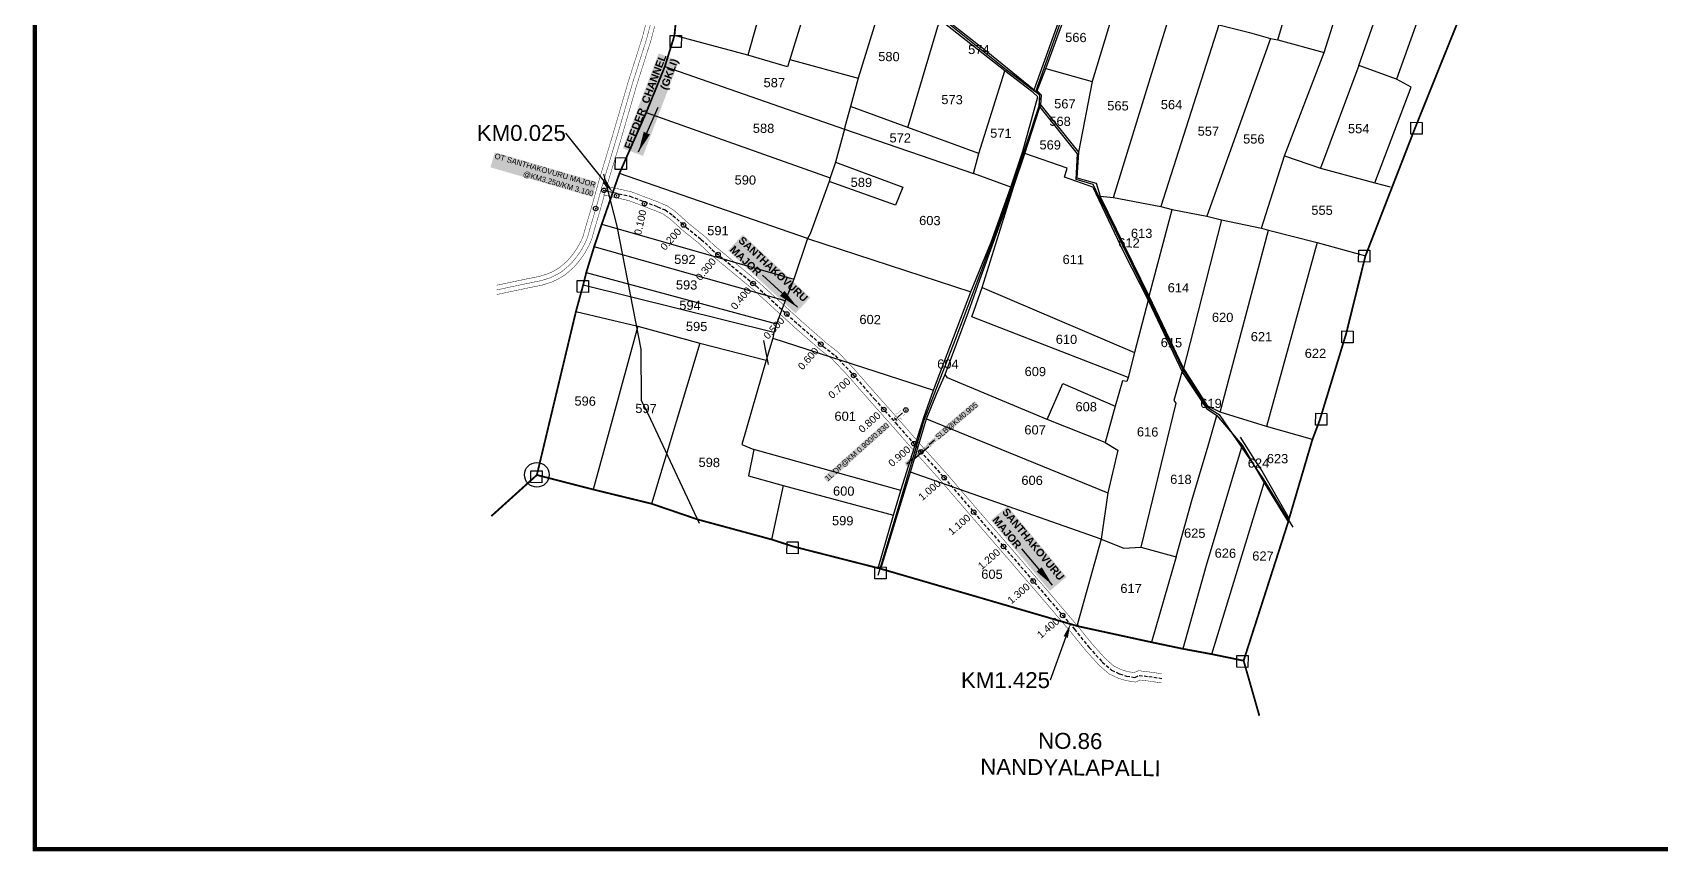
# Model space of a CAD drawing. Header units: inches. Extents: x 193816 to 219909, y 1622772 to 1631107.
# Drawn here: x 193816 to 197395, y 1623007 to 1624808 of the extents above; entities that cross this region are included whole.
import ezdxf
from ezdxf import colors
from ezdxf.entities.mleader import LeaderData, LeaderLine
from ezdxf.enums import TextEntityAlignment as Align
from ezdxf.math import Vec2, Vec3

# ---------------------------------------------------------------- set-up
doc = ezdxf.new("R2010")
doc.units = ezdxf.units.IN
doc.header["$LTSCALE"] = 15
doc.header["$MEASUREMENT"] = 0
doc.header["$PDMODE"] = 32
doc.header["$PDSIZE"] = 10
doc.linetypes.add('ACAD_ISO02W100', pattern=[15, 12, -3])
doc.linetypes.add('HIDDEN2', pattern=[0.1875, 0.125, -0.0625])
for name, color, linetype in [('CANAL1', 7, 'Continuous'), ('CHANAGE', 1, 'Continuous'), ('PAPER SIZE', 5, 'Continuous'), ('PLOT', 7, 'Continuous'), ('PLOT NO', 7, 'Continuous'), ('POINT', 2, 'Continuous'), ('RE REMARKS', 7, 'Continuous'), ('ROAD', 1, 'Continuous'), ('STRUCTURE', 5, 'Continuous'), ('TEXT', 1, 'Continuous'), ('text2', 7, 'Continuous'), ('VILLAGE BOUNADRY', 5, 'Continuous'), ('VILLAGE BOUNADRY STONES', 1, 'Continuous'), ('VILLAGE STONES', 240, 'Continuous')]:
    doc.layers.add(name, color=color, linetype=linetype)
doc.styles.get("Standard").update_dxf_attribs({"font": 'arial.ttf'})
doc.dimstyles.get("Standard").update_dxf_attribs({"dimtxt": 0.18, "dimasz": 0.18, "dimexe": 0.18, "dimexo": 0.0625, "dimgap": 0.09, "dimtad": 0, "dimtih": 1, "dimtoh": 1, "dimdec": 4, "dimzin": 0, "dimdsep": 46, "dimtxsty": 'Standard', "dimcen": 0.09, "dimadec": 0, "dimazin": 0, "dimtfac": 1, "dimtdec": 4, "dimtofl": 0, "dimtmove": 0, "dimatfit": 3, "dimfxl": 1, "dimtolj": 1, "dimtzin": 0, "dimarcsym": 0})

# ---------------------------------------------------------------- blocks, each defined once
blk = doc.blocks.new('SLB')
at = {"layer": 'STRUCTURE'}
h = blk.add_hatch(dxfattribs=at)
h.set_pattern_fill('DOTS', color=6, scale=20, angle=320.3722, style=0)
h.set_pattern_definition([(320.372247934, (-159.4327, -72.9564), (1.2786241598, 0.5641323054), [0, -1.25])])
h.paths.add_polyline_path([(769699.5, 1706871.1), (769699.5, 1706861.1), (769729.1, 1706861.1), (769732.1, 1706863.1), (769792.1, 1706863.1), (769795.1, 1706861.1), (769824.7, 1706861.1), (769824.7, 1706871.1), (769795.1, 1706871.1), (769792.1, 1706869.1), (769732.1, 1706869.1), (769729.1, 1706871.1)])
at = {"layer": 'STRUCTURE', "color": 6, "linetype": 'ACAD_ISO02W100', "ltscale": 0.5, "const_width": 0.5}
for points in [[(769699.5, 1706871.1), (769729.1, 1706871.1)], [(769699.5, 1706861.1), (769729.1, 1706861.1)], [(769795.1, 1706871.1), (769824.7, 1706871.1)], [(769795.1, 1706861.1), (769824.7, 1706861.1)]]:
    blk.add_lwpolyline(points, dxfattribs=at)
at = {"layer": 'STRUCTURE', "color": 6, "const_width": 0.628}
for points in [[(769726.1, 1706877.1), (769726.1, 1706873.1), (769732.1, 1706869.1), (769792.1, 1706869.1), (769798.1, 1706873.1), (769798.1, 1706877.1)], [(769726.1, 1706855.1), (769726.1, 1706859.1), (769732.1, 1706863.1), (769792.1, 1706863.1), (769798.1, 1706859.1), (769798.1, 1706855.1)]]:
    blk.add_lwpolyline(points, dxfattribs=at)
at = {"layer": 'STRUCTURE', "color": 6}
blk.add_lwpolyline([(769732.1, 1706863.1), (769792.1, 1706863.1)], dxfattribs=at)
blk.add_lwpolyline([(769732.1, 1706863.1), (769792.1, 1706863.1)], dxfattribs=at)
at = {"layer": 'STRUCTURE', "color": 0}
blk.add_circle((769762.1, 1706866.1), 1.24, dxfattribs=at)
for points in [[(769703.8, 1706866), (769726.7, 1706866)], [(769818.6, 1706865.8), (769795.7, 1706865.8)]]:
    blk.add_leader(points, dimstyle='Standard', override={"dimasz": 10, "dimgap": 0.09, "dimtad": 0}, dxfattribs=at)
blk = doc.blocks.new('OT')
at = {"layer": 'STRUCTURE', "color": 190}
for points, const_width in [([(769751.4, 1706595.8), (769729.4, 1706595.8)], 0.5), ([(769775.2, 1706601.8), (769775.2, 1706597.8), (769769.2, 1706593.8), (769761.8, 1706593.8), (769754.4, 1706593.8), (769748.4, 1706597.8), (769748.4, 1706601.8)], 0.5), ([(769748.4, 1706573), (769748.4, 1706577), (769754.4, 1706581), (769761.8, 1706581), (769761.8, 1706581), (769761.8, 1706581), (769769.2, 1706581), (769775.2, 1706577), (769775.2, 1706573)], 0.5), ([(769761.8, 1706593.8), (769761.8, 1706581)], 2.5), ([(769751.4, 1706579), (769729.4, 1706579)], 0.5)]:
    blk.add_lwpolyline(points, dxfattribs=dict(at, const_width=const_width))
at = {"layer": 'STRUCTURE', "color": 0}
blk.add_circle((769761.8, 1706587.4), 1.87, dxfattribs=at)
blk.add_leader([(769732.6, 1706587.4), (769753.8, 1706587.4)], dimstyle='Standard', override={"dimasz": 10, "dimgap": 0.09, "dimtad": 0}, dxfattribs=at)

msp = doc.modelspace()

# ---------------------------------------------------------------- linework, layer by layer
at = {"layer": 'CANAL1', "color": 200, "const_width": 1}
for points in [[(195164.5, 1624827.9), (195156.1, 1624795.8), (195125.4, 1624699.4), (195090, 1624578.1), (195060.6, 1624480.6), (195044.4, 1624422.5), (195032.4, 1624382.2), (195026.5, 1624361), (195021.5, 1624349.1), (195012.5, 1624332.7), (195004, 1624320.7), (194992.7, 1624307), (194984.6, 1624299.7), (194973.4, 1624290.4), (194961.8, 1624283.6), (194950.2, 1624278.1), (194932.2, 1624272.3), (194898.6, 1624265.5), (194836.4, 1624252.4)], [(195183.7, 1624822.4), (195175.3, 1624790.2), (195144.5, 1624693.6), (195109.2, 1624572.4), (195079.8, 1624475), (195063.6, 1624417), (195051.6, 1624376.6), (195045.4, 1624354.4), (195039.5, 1624340.4), (195029.5, 1624322.1), (195019.9, 1624308.5), (195007.2, 1624293.2), (194997.7, 1624284.6), (194984.9, 1624273.9), (194971.1, 1624265.9), (194957.6, 1624259.5), (194937.3, 1624252.9), (194902.7, 1624245.9), (194839.1, 1624232.5), (194836.4, 1624232)], [(195074.2, 1624470.8), (195132.2, 1624457.8), (195193.7, 1624434.4), (195211.7, 1624426.7), (195230.1, 1624413.7), (195259.4, 1624387.3), (195292.8, 1624360.6), (195316.2, 1624338.4), (195413.9, 1624257.5), (195507, 1624172.7), (195560.8, 1624125.6), (195587.3, 1624104.9), (195618.9, 1624071.7), (195674.4, 1624008.6), (195720.8, 1623956.4), (195775.5, 1623893.8), (195827.4, 1623836.1), (195893.3, 1623759.3), (195974.4, 1623665.6), (196058.8, 1623567.4), (196114.3, 1623502.3), (196146.6, 1623462.4), (196175.1, 1623430.9), (196193.8, 1623414.6), (196209.4, 1623407.3), (196223.5, 1623402.8), (196238.2, 1623400.5), (196247.4, 1623404.8), (196271.3, 1623402), (196298.7, 1623398)], [(195069.8, 1624451.2), (195126.4, 1624438.6), (195186.2, 1624415.8), (195201.9, 1624409.2), (195217.6, 1624398.1), (195246.5, 1624372), (195279.7, 1624345.5), (195302.9, 1624323.4), (195400.8, 1624242.4), (195493.6, 1624157.7), (195548.1, 1624110.2), (195573.9, 1624090), (195604.2, 1624058.2), (195659.4, 1623995.4), (195705.8, 1623943.2), (195760.5, 1623880.6), (195812.4, 1623822.9), (195878.1, 1623746.3), (195959.3, 1623652.5), (196043.6, 1623554.4), (196098.9, 1623489.5), (196131.4, 1623449.4), (196161, 1623416.6), (196182.8, 1623397.7), (196202.1, 1623388.6), (196218.9, 1623383.3), (196241.1, 1623379.7), (196250.7, 1623384.3), (196268.7, 1623382.2), (196298.7, 1623377.8)]]:
    msp.add_lwpolyline(points, dxfattribs=at)
at = {"layer": 'CANAL1', "color": 1, "linetype": 'HIDDEN2', "ltscale": 4, "const_width": 1}
msp.add_lwpolyline([(195174.1, 1624825.2), (195165.7, 1624793), (195134.9, 1624696.5), (195099.6, 1624575.3), (195070.2, 1624477.8), (195065.8, 1624462.2), (195054.4, 1624421), (195054, 1624419.8), (195042, 1624379.4), (195036, 1624357.7), (195030.5, 1624344.7), (195021, 1624327.4), (195011.9, 1624314.6), (194999.9, 1624300.1), (194991.1, 1624292.1), (194979.2, 1624282.1), (194966.5, 1624274.8), (194953.9, 1624268.8), (194934.7, 1624262.6), (194900.7, 1624255.7), (194837.1, 1624242.3), (194836.4, 1624242.2)], dxfattribs=at)
at = {"layer": 'CANAL1', "color": 1, "linetype": 'HIDDEN2', "ltscale": 4}
msp.add_lwpolyline([(195072, 1624461), (195129.3, 1624448.2), (195190, 1624425.1), (195206.8, 1624418), (195223.8, 1624405.9), (195252.9, 1624379.7), (195286.2, 1624353), (195309.6, 1624330.9), (195407.4, 1624250), (195500.3, 1624165.2), (195554.5, 1624117.9), (195580.6, 1624097.5), (195611.6, 1624065), (195666.9, 1624002), (195713.3, 1623949.8), (195768, 1623887.2), (195819.9, 1623829.5), (195885.7, 1623752.8), (195966.8, 1623659), (196051.2, 1623560.9), (196106.6, 1623495.9), (196139, 1623455.9), (196168, 1623423.7), (196188.3, 1623406.2), (196205.7, 1623397.9), (196221.2, 1623393), (196239.7, 1623390.1), (196249, 1623394.5), (196270, 1623392.1), (196298.7, 1623387.9)], dxfattribs=at)
at = {"layer": 'PAPER SIZE', "color": 5, "const_width": 10}
msp.add_lwpolyline([(202238.4, 1623012.3), (193820.6, 1623012.3), (193820.6, 1630634.2), (202238.4, 1630634.2)], close=True, dxfattribs=at)
at = {"layer": 'PLOT'}
for points in [[(196553.7, 1624791.8), (196690, 1625251.5), (196808.9, 1625550.3)], [(195675.1, 1623630.5), (195709, 1623747), (195724.8, 1623801), (195776.6, 1623963.7), (195797, 1624021.9), (195879.1, 1624238), (195923.4, 1624347), (195967.1, 1624467.8), (195993.2, 1624546.9), (196026.4, 1624666.5), (196016.1, 1624676.3), (195953.6, 1624723.9), (195810.7, 1624836), (195783.8, 1624859.9), (195704.9, 1624947.5), (195550.2, 1625120.3), (195510.2, 1625160.7), (195416.6, 1625242.4), (195333.9, 1625324.3)], [(196105.3, 1624918), (196201.7, 1624884.5), (196315.3, 1624852.1), (196411.9, 1624828.8), (196424.5, 1624825), (196491.4, 1624808.4), (196538, 1624794.8), (196553.7, 1624791.8), (196655.7, 1624764.2), (196784.3, 1625170.2), (196798.1, 1625215.3), (196841.5, 1625198.7), (196889.5, 1625184.8), (196939.6, 1625170.3), (196976.4, 1625156), (197064.4, 1625126)], [(196732.2, 1624735.7), (196889.5, 1625184.8)], [(196976.4, 1625156), (196814.7, 1624705.4)], [(195274, 1625018.2), (195359.3, 1625001), (195450.6, 1624978.2), (195494.7, 1624963.5), (195540.8, 1624944.6), (195480.8, 1624748.8), (195475.4, 1624732.8), (195388.6, 1624758.3), (195227.1, 1624801.2)], [(195450.6, 1624978.2), (195388.6, 1624758.3)], [(195704.9, 1624947.5), (195630.8, 1624707.9)], [(195681.1, 1623628.8), (195746.4, 1623841.5), (195781.3, 1623958.7), (195803.7, 1624012.7), (195822.4, 1624056.3), (195873.4, 1624194.2), (195898.7, 1624264.6), (195973.3, 1624470.1), (195997.7, 1624541.9), (196028.8, 1624639.5), (196032.5, 1624648.1), (196034.1, 1624670), (196025, 1624679.6), (196043.8, 1624728.7), (196102.7, 1624889.7)], [(195786.9, 1624866.1), (195912.8, 1624767.6), (196018.5, 1624681.7), (196097.8, 1624905.1)], [(196201.7, 1624884.5), (196145.7, 1624700.6), (196115.4, 1624545.3)], [(196192.8, 1624445.1), (196313.4, 1624837.4), (196315.3, 1624852.1)], [(195740.2, 1624599.2), (195810.7, 1624836)], [(196424.5, 1624825), (196296.8, 1624425.8)], [(196538, 1624794.8), (196397.7, 1624404.3)], [(195480.8, 1624748.8), (195630.8, 1624707.9), (195614.6, 1624645.4), (195602, 1624601), (195601.2, 1624595.8), (195581.4, 1624523), (195569.5, 1624488.7), (195567.7, 1624480.7), (195525.5, 1624365.1), (195519.8, 1624355.4), (195489.7, 1624265.6), (195470.5, 1624218.4), (195451.2, 1624167.4), (195445.8, 1624148.3), (195443.6, 1624135.8), (195428.8, 1624087.7), (195375.1, 1623901.9), (195401.5, 1623891.5), (195389.9, 1623833), (195466.3, 1623812.1), (195440.9, 1623693.3)], [(196518, 1624377.8), (196568.7, 1624536.6), (196655.7, 1624764.2)], [(195205.9, 1624733.1), (195601.2, 1624595.8)], [(195967.1, 1624467.8), (195884.6, 1624498), (195896.2, 1624541.7), (195953.6, 1624723.9)], [(196043.8, 1624728.7), (196145.7, 1624700.6)], [(196767.4, 1624477.4), (196847.3, 1624687.9), (196814.7, 1624705.4), (196732.2, 1624735.7), (196648.1, 1624509.7)], [(195165.1, 1624632.2), (195569.5, 1624488.7)], [(195896.2, 1624541.7), (195740.2, 1624599.2), (195614.6, 1624645.4)], [(196032.5, 1624648.1), (196115.4, 1624545.3), (196112, 1624488.5), (196154.5, 1624476.8), (196163.1, 1624448.2), (196192.8, 1624445.1), (196296.8, 1624425.8), (196321.9, 1624418.6), (196397.7, 1624404.3), (196430.1, 1624396.4), (196518, 1624377.8), (196533.6, 1624373.3), (196640.2, 1624346), (196746.6, 1624317)], [(195601.2, 1624595.8), (195884.6, 1624498)], [(196146.9, 1624468), (196085.2, 1624490.1), (196090.4, 1624509.7), (195997.7, 1624541.9)], [(196568.7, 1624536.6), (196648.1, 1624509.7), (196767.4, 1624477.4), (196800.9, 1624468.9)], [(195519.8, 1624355.4), (195106.1, 1624498.3)], [(195581.4, 1624523), (195729.1, 1624467.8), (195712.9, 1624428.6), (195567.7, 1624480.7)], [(196225.1, 1624049.8), (195881, 1624183.1), (195903.7, 1624247.4), (195973.3, 1624470.1)], [(196146.9, 1624468), (196214.9, 1624325.5), (196268.8, 1624219.2), (196344, 1624060.3), (196397, 1623981.1), (196420, 1623966.1), (196475.2, 1623901), (196523.7, 1623817.9), (196576.8, 1623731.9)], [(196629.9, 1623912.8), (196529.1, 1623941.9), (196427.2, 1623973.1), (196399.9, 1623986.3), (196346.1, 1624071.3), (196271, 1624228.6), (196163.1, 1624448.2)], [(196271, 1624228.6), (196321.9, 1624418.6)], [(195067.4, 1624387), (195489.7, 1624265.6)], [(196430.1, 1624396.4), (196344, 1624060.3)], [(195519.8, 1624355.4), (195879.1, 1624238)], [(196427.2, 1623973.1), (196533.6, 1624373.3)], [(196640.2, 1624346), (196529.1, 1623941.9)], [(195470.5, 1624218.4), (195050.4, 1624336.7)], [(195033.3, 1624280.6), (195451.2, 1624167.4)], [(195445.8, 1624148.3), (195026.3, 1624252.5)], [(195903.7, 1624247.4), (196238.7, 1624104.2)], [(196268.8, 1624219.2), (196238.7, 1624104.2), (196225.1, 1624049.8), (196222.1, 1624040.7), (196212.3, 1624041.8), (196196.1, 1623986.4), (196174.4, 1623906.2), (196201.8, 1623889.5), (196180, 1623795.9), (196165.2, 1623694.3), (196113.3, 1623508), (196114.3, 1623502.6)], [(195010.5, 1624194.5), (195146.4, 1624162.3), (195283, 1624125.2), (195428.8, 1624087.7)], [(195146.4, 1624162.3), (195088.3, 1623947.9), (195048.6, 1623803.2)], [(195443.6, 1624135.8), (195797, 1624021.9)], [(195283, 1624125.2), (195176.9, 1623771.9)], [(196346.1, 1624071.3), (196325.5, 1623998.7), (196329.9, 1623992.7), (196252.5, 1623676.5)], [(196174.4, 1623906.2), (196046.9, 1623957), (195827.4, 1624048.7), (195822.4, 1624056.3)], [(196046.9, 1623957), (196081.5, 1624036), (196196.1, 1623986.4)], [(195781.3, 1623958.7), (196180, 1623795.9)], [(196165.2, 1623694.3), (196215.4, 1623674.2), (196252.5, 1623676.5), (196330.2, 1623655.2), (196365, 1623779.2), (196400.8, 1623899.4), (196420, 1623966.1)], [(196578.8, 1623739.5), (196516.3, 1623848.6), (196507, 1623862.8), (196471.6, 1623918.5)], [(195724.8, 1623801), (195401.5, 1623891.5)], [(196475.2, 1623901), (196396.2, 1623636.2), (196345.1, 1623452.9)], [(195466.3, 1623812.1), (195709, 1623747)], [(196165.2, 1623694.3), (195746.4, 1623841.5)], [(196408.9, 1623441.1), (196523.7, 1623817.9)], [(196330.2, 1623655.2), (196276, 1623467.4)]]:
    msp.add_lwpolyline(points, dxfattribs=at)
at = {"layer": 'POINT'}
for p in [(195072, 1624461, 10), (195072, 1624461, 36), (195100, 1624449, 37), (195100, 1624449, 37), (195054, 1624421, 11), (195736, 1623978, 42), (195769, 1623886, 38)]:
    msp.add_point(p, dxfattribs=at)
at = {"layer": 'ROAD'}
for points in [[(195675.4, 1623614.8), (195715.2, 1623748.6), (195776.5, 1623956), (195844.6, 1624131.4), (195909.9, 1624303.9), (195972.8, 1624475.8), (196029.7, 1624649), (196030.7, 1624670.1), (196022.5, 1624680.9), (196098, 1624892.1), (196101.9, 1624924.2), (196108, 1625018.8), (196147.9, 1625204.3), (196210.1, 1625413.2)], [(196587.4, 1623720.2), (196522.6, 1623826.5), (196426.9, 1623965.8), (196403.9, 1623980.9), (196396.8, 1623985.8), (196346, 1624066.4), (196268.5, 1624226.4), (196160.4, 1624447.4), (196147.8, 1624474.1), (196110.5, 1624485.1), (196113.4, 1624541.5), (196029, 1624647.2), (196030.7, 1624670), (195956.2, 1624725.9), (195784.1, 1624863.7), (195661.9, 1625003.1), (195562.5, 1625109.5), (195507.3, 1625168.6), (195305.9, 1625356.6)], [(195282.2, 1623728.3), (195169.9, 1623968.1), (195154.6, 1623998.3), (195153.8, 1624111.9), (195101, 1624381.9), (195072, 1624496.7)]]:
    msp.add_lwpolyline(points, dxfattribs=at)
at = {"layer": 'text2', "color": 2}
msp.add_lwpolyline([(195434, 1624078), (195423.6, 1624131.2)], dxfattribs=at)
at = {"layer": 'text2'}
msp.add_circle((194924.5, 1623835.5), 27.2, dxfattribs=at)
at = {"layer": 'text2', "color": 3}
for p in [(195161.2, 1624431.6), (195247.1, 1624384.9), (195323, 1624319.8), (195400, 1624256.1), (195474.2, 1624189), (195549, 1624122.7), (195621.2, 1624053.9), (195687.4, 1623979), (195753.5, 1623903.9), (195820.1, 1623829.3), (195885.2, 1623753.4), (195950.6, 1623677.8), (196015.9, 1623602), (196080.9, 1623526)]:
    msp.add_point(p, dxfattribs=at)
at = {"layer": 'VILLAGE BOUNADRY', "const_width": 4}
msp.add_lwpolyline([(196955, 1624844.6), (196855.7, 1624598), (196746.6, 1624317), (196704.3, 1624146.3), (196646, 1623955.4), (196629.9, 1623912.8), (196578.8, 1623739.5), (196576.8, 1623731.9), (196478.7, 1623426.7), (196513.3, 1623305.8), (196478.7, 1623426.7), (196408.9, 1623441.1), (196345.1, 1623452.9), (196276, 1623467.4), (196114.3, 1623502.6), (195681.1, 1623628.8), (195681.1, 1623628.8), (195488.7, 1623677.8), (195440.9, 1623693.3), (195278, 1623737.4), (195176.9, 1623771.9), (195048.6, 1623803.2), (194924.6, 1623835.1), (194824.4, 1623744.6), (194924.6, 1623835.1), (195010.5, 1624194.5), (195026.3, 1624252.5), (195033.3, 1624280.6), (195050.4, 1624336.7), (195067.4, 1624387), (195106.1, 1624498.3), (195165.1, 1624632.2), (195205.9, 1624733.1), (195227.1, 1624801.2), (195230.6, 1624836.9)], dxfattribs=at)
at = {"layer": 'VILLAGE BOUNADRY STONES'}
for points in [[(195217.7, 1624801.4), (195242.4, 1624801.2), (195242.2, 1624775), (195217.5, 1624775.2)], [(196846.7, 1624610.6), (196871.4, 1624610.4), (196871.1, 1624584.2), (196846.5, 1624584.4)], [(195097.3, 1624533.1), (195122, 1624532.8), (195121.7, 1624506.7), (195097.1, 1624506.9)], [(196731.8, 1624329.8), (196756.5, 1624329.6), (196756.2, 1624303.4), (196731.6, 1624303.6)], [(195013.5, 1624263.1), (195038.2, 1624262.8), (195038, 1624236.7), (195013.3, 1624236.9)], [(196694.9, 1624151.8), (196719.6, 1624151.6), (196719.3, 1624125.4), (196694.6, 1624125.7)], [(196637.4, 1623970.9), (196662, 1623970.6), (196661.8, 1623944.4), (196637.1, 1623944.7)], [(194911.3, 1623844.6), (194935.9, 1623844.3), (194935.7, 1623818.1), (194911, 1623818.4)], [(195474.8, 1623688.4), (195499.5, 1623688.2), (195499.2, 1623662), (195474.6, 1623662.2)], [(195668.1, 1623632.9), (195692.7, 1623632.7), (195692.5, 1623606.5), (195667.8, 1623606.7)], [(196463.8, 1623438.5), (196488.5, 1623438.3), (196488.2, 1623412.1), (196463.6, 1623412.4)]]:
    msp.add_lwpolyline(points, close=True, dxfattribs=at)

# ---------------------------------------------------------------- block references
at = {"layer": 'STRUCTURE', "color": 0}
for name, p, xscale, yscale, zscale, rotation in [('OT', (-228982.6, 2863744.3, -43), 0.7, 0.7, 0.7, 223.1871040579815), ('SLB', (557540.2, 364114.2, 38), 0.6999999999999998, 0.6999999999999998, 0.6999999999999998, 40.29699677433614)]:
    msp.add_blockref(name, p, dxfattribs=dict(at, xscale=xscale, yscale=yscale, zscale=zscale, rotation=rotation))

# ---------------------------------------------------------------- texts
at = {"layer": 'CHANAGE'}
for s, rotation, p in [('0.100', 77.37, (195158.1, 1624417.9)), ('0.200', 48.0024, (195237.8, 1624374.5)), ('0.300', 50.3838, (195314, 1624309)), ('0.400', 50.3838, (195391.1, 1624245.3)), ('0.500', 47.6318, (195464.7, 1624178.7)), ('0.600', 48.8566, (195539.8, 1624112.1)), ('0.700', 41.3312, (195610.7, 1624044.7)), ('0.800', 41.625, (195676.9, 1623969.7)), ('0.900', 41.1625, (195742.9, 1623894.7)), ('1.000', 40.6301, (195809.4, 1623820.2)), ('1.100', 40.6301, (195874.6, 1623744.3)), ('1.200', 40.8698, (195940, 1623668.6)), ('1.300', 40.6795, (196005.2, 1623592.9)), ('1.400', 40.4408, (196070.2, 1623517))]:
    msp.add_text(s, height=16, rotation=rotation, dxfattribs=at).set_placement(p, align=Align.MIDDLE_RIGHT)
at = {"layer": 'PLOT NO'}
for s, p in [('574', (195896.5, 1624770.7)), ('566', (196109.9, 1624797.2)), ('580', (195698.8, 1624755.2)), ('587', (195446.7, 1624697.8)), ('573', (195837.6, 1624660.6)), ('567', (196085.7, 1624651.3)), ('565', (196202.5, 1624646.9)), ('564', (196320.2, 1624649.6)), ('588', (195423.1, 1624597.5)), ('571', (195945, 1624586.7)), ('568', (196075.1, 1624612.9)), ('557', (196401.2, 1624591.1)), ('554', (196731.8, 1624596.7)), ('572', (195723.6, 1624576.3)), ('569', (196053.4, 1624561)), ('556', (196501.2, 1624573.9)), ('590', (195383, 1624483.8)), ('589', (195638.2, 1624478.5)), ('555', (196651.2, 1624417.3)), ('591', (195322.8, 1624372.3)), ('603', (195788.8, 1624394.6)), ('612', (196226.7, 1624345.5)), ('613', (196254.5, 1624366.5)), ('592', (195250.1, 1624309.1)), ('611', (196104.2, 1624308.9)), ('593', (195253.9, 1624253.1)), ('614', (196335.3, 1624246.8)), ('594', (195261.4, 1624208.3)), ('595', (195275.9, 1624161.7)), ('602', (195657.5, 1624177)), ('620', (196432.6, 1624181.8)), ('610', (196089.2, 1624133.5)), ('615', (196320, 1624126.2)), ('621', (196518, 1624139.3)), ('622', (196636.7, 1624102.7)), ('604', (195828.5, 1624079.1)), ('609', (196020.7, 1624062.6)), ('596', (195030.8, 1623997.6)), ('597', (195164.6, 1623981.3)), ('608', (196132.6, 1623985.2)), ('619', (196407, 1623992.6)), ('601', (195602.6, 1623964.3)), ('607', (196020.2, 1623934.3)), ('616', (196267.7, 1623929.9)), ('623', (196553.3, 1623871.1)), ('598', (195303.7, 1623862.7)), ('624', (196511.5, 1623861.2)), ('600', (195599.4, 1623799.8)), ('606', (196013.6, 1623823.4)), ('618', (196340.8, 1623825.6)), ('599', (195597.2, 1623734.5)), ('625', (196371.3, 1623707.2)), ('626', (196438.6, 1623663.2)), ('627', (196521.3, 1623656.9)), ('605', (195925.4, 1623616.9)), ('617', (196231.3, 1623585.7))]:
    msp.add_text(s, height=20.24, rotation=359.4473, dxfattribs=at).set_placement(p, align=Align.MIDDLE_CENTER)
at = {"layer": 'STRUCTURE', "color": 5, "attachment_point": 1, "bg_fill": 1, "box_fill_scale": 1.1, "bg_fill_color": 7, "bg_fill_true_color": 16777215, "bg_fill_transparency": 0}
for s, insert, char_height, width, rotation in [('\\pi1.44345;{\\fArial|b1|i0|c0|p34;\\C1;FEEDER  CHANNEL \\P\\pi151.28291;(GKLI)}', (195115.6, 1624554.5), 16.64, 219.875, 69.2661), ('\\pi0.93037;OT SANTHAKOVURU MAJOR \\P\\pi72.07907;@KM3.250/KM 3.100', (194832.9, 1624543.2), 12, 230.895, 343.7982), ('{\\fArial|b1|i0|c0|p34;\\C1;SANTHAKOVURU MAJOR}', (195377.7, 1624361.2), 16.64, 199.161, 317.0185), ('SLB@KM0.905', (195799.5, 1623921.4, 38), 12, 115.25, 40.297), ('1L DP@KM 0.900/0.830', (195556.6, 1623829.8), 12, 181.291, 41.7928), ('{\\fArial|b1|i0|c0|p34;\\C1;SANTHAKOVURU MAJOR}', (195959.5, 1623764.1), 16.64, 199.161, 309.7324)]:
    msp.add_mtext(s, dxfattribs=dict(at, insert=insert, char_height=char_height, width=width, rotation=rotation))
at = {"layer": 'TEXT', "insert": (195898.3, 1623269.8), "char_height": 35, "width": 392.727, "attachment_point": 1, "rotation": 359.4473}
msp.add_mtext('\\pi128.69137;NO.86 \\P\\pi2.03721;NANDYALAPALLI', dxfattribs=at)

# ---------------------------------------------------------------- leaders
at = {"layer": 'RE REMARKS', "color": 1}
for points in [[(195148.2, 1624545.7, -19), (195191.6, 1624643.8, -19)], [(195497.4, 1624203.9, -19), (195420.9, 1624274.3, -19)], [(196058.3, 1623593, -19), (195991.3, 1623672.5, -19)]]:
    msp.add_leader(points, dimstyle='Standard', override={"dimasz": 45}, dxfattribs=at)
at = {"layer": 'VILLAGE STONES', "color": 1}
ml = msp.add_multileader_mtext('Standard', dxfattribs=at)
ml.set_content('KM0.025', color=1)
ml.set_leader_properties()
ml.build(insert=Vec2(0, 0))
ml.multileader.update_dxf_attribs({"dogleg_length": 0.36, "arrow_head_size": 30})
ctx = ml.context
ctx.base_point, ctx.char_height, ctx.arrow_head_size, ctx.landing_gap_size, ctx.plane_origin = Vec3(194798.1, 1624586.9), 35, 30, 0.09, Vec3(195146.7, 1624376.9)
ctx.text_align_type = 2
notes = []
notes.append((ctx, [(1, (1, 1, 0), (194988.4, 1624586.9), (-1, 0), 1.396927018504357e-11, [(0, [(195091.6, 1624456.6)], 0, [])])]))
ctx.mtext.insert, ctx.mtext.alignment, ctx.mtext.flow_direction = Vec3(194988.3, 1624604.7), 3, 5
ml = msp.add_multileader_mtext('Standard', dxfattribs=at)
ml.set_content('KM1.425', color=1)
ml.set_leader_properties()
ml.build(insert=Vec2(0, 0))
ml.multileader.update_dxf_attribs({"dogleg_length": 0.36, "arrow_head_size": 30})
ctx = ml.context
ctx.base_point, ctx.char_height, ctx.arrow_head_size, ctx.landing_gap_size, ctx.plane_origin = Vec3(195862.6, 1623383.7), 35, 30, 0.09, Vec3(196211.2, 1623204.7)
ctx.text_align_type = 2
notes.append((ctx, [(1, (1, 1, 0), (196053, 1623383.7), (-1, 0), 1.396927018504357e-11, [(0, [(196097.7, 1623507.1)], 0, [])])]))
ctx.mtext.insert, ctx.mtext.alignment, ctx.mtext.flow_direction = Vec3(196052.9, 1623401.5), 3, 5
for ctx, leaders in notes:
    for number, flags, end, landing, length, lines in leaders:
        leader = LeaderData()
        leader.index, (leader.has_last_leader_line, leader.has_dogleg_vector, leader.attachment_direction) = number, flags
        leader.last_leader_point, leader.dogleg_vector, leader.dogleg_length = Vec3(end), Vec3(landing), length
        for number, points, colour, breaks in lines:
            line = LeaderLine()
            line.index, line.vertices, line.color, line.breaks = number, Vec3.list(points), colors.encode_raw_color(colour), breaks
            leader.lines.append(line)
        ctx.leaders.append(leader)

doc.saveas('drawing.dxf')
